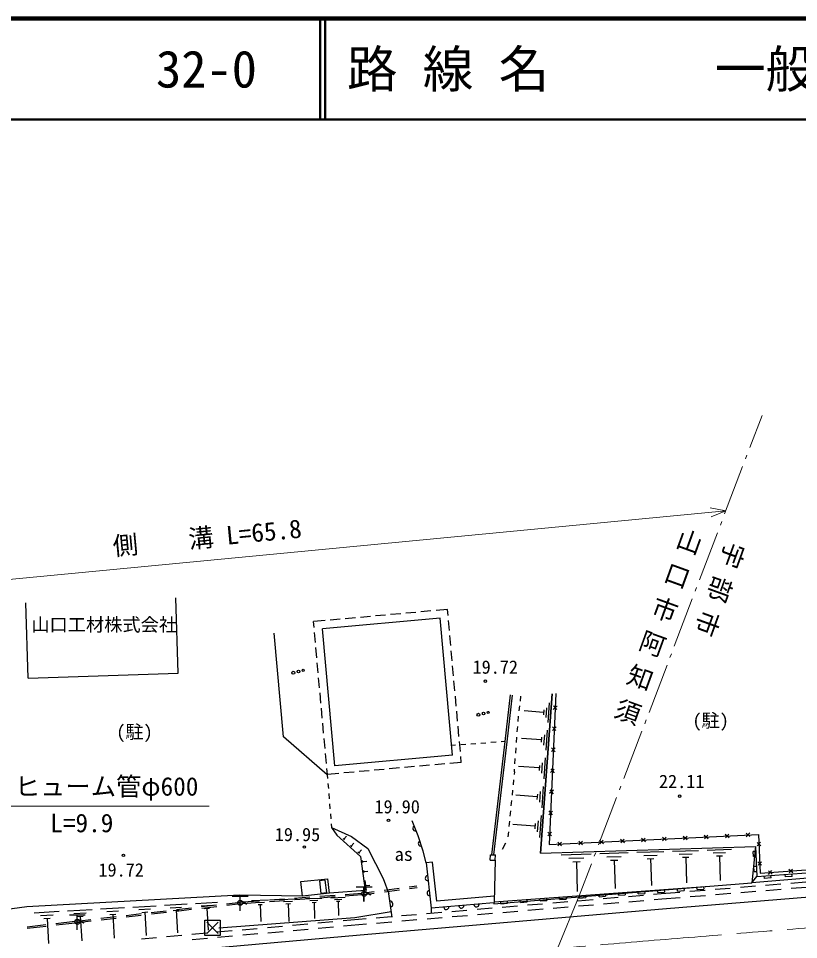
# Model space of a CAD drawing. Units: millimetres, scale not verified. Extents: x 40000 to 680000, y 20000 to 380000.
# Drawn here: x 147936 to 224996, y 288982 to 380000 of the extents above; entities that cross this region are included whole.
import ezdxf
from ezdxf.enums import TextEntityAlignment as Align

# ---------------------------------------------------------------- set-up
doc = ezdxf.new("R2010")
doc.units = ezdxf.units.MM
doc.header["$LTSCALE"] = 1000
doc.linetypes.add('CHAIN', pattern=[18.5, 12, -1.5, 3.5, -1.5])
for name, color, linetype, lineweight in [('M-BGD', 7, 'Continuous', 25), ('M-BGD-HTXT', 7, 'Continuous', 13), ('M-BMK', 2, 'CHAIN', 13), ('M-BMK-OTRS', 5, 'Continuous', 25), ('M-BMK-ROW', 30, 'Continuous', 25), ('M-STR-HTXT', 7, 'Continuous', 13), ('M-TTL', 2, 'Continuous', 140), ('M-TTL-LINE', 7, 'Continuous', 50)]:
    doc.layers.add(name, color=color, linetype=linetype, lineweight=lineweight)
doc.layers.add('M-TTL-TXT', color=7, linetype='Continuous')
doc.styles.add('@ＭＳ ゴシック', font='')
doc.styles.add('ＭＳ ゴシック', font='')
doc.styles.get('@ＭＳ ゴシック').set_extended_font_data('@MS Gothic')
doc.styles.get('ＭＳ ゴシック').set_extended_font_data('MS Gothic')

msp = doc.modelspace()

# ---------------------------------------------------------------- linework, layer by layer
at = {"layer": 'M-BGD'}
for p, q in [((148912, 314801), (148664, 322263)), ((163717, 315295), (163468, 322757)), ((187191, 321316), (186196, 321226)), ((188685, 321451), (187689, 321361)), ((190322, 321598), (189183, 321496)), ((190374, 321015), (190322, 321598)), ((178228, 320508), (177090, 320405)), ((177142, 319822), (177090, 320405)), ((189597, 320730), (177958, 319680)), ((179722, 320643), (178726, 320553)), ((181216, 320777), (180220, 320687)), ((182710, 320912), (181714, 320822)), ((184204, 321047), (183208, 320957)), ((185698, 321181), (184702, 321092)), ((190815, 307213), (189597, 320730)), ((190509, 319521), (190419, 320517)), ((179177, 306163), (177958, 319680)), ((174119, 309025), (173197, 319251)), ((177277, 318328), (177187, 319324)), ((190644, 318027), (190554, 319023)), ((177412, 316834), (177322, 317830)), ((190778, 316533), (190688, 317529)), ((177546, 315340), (177457, 316336)), ((190913, 315039), (190823, 316035)), ((148912, 314801), (163717, 315295)), ((177681, 313846), (177591, 314842)), ((191048, 313545), (190958, 314541)), ((177816, 312352), (177726, 313348)), ((196000, 308542), (196532, 313157)), ((196199, 308520), (196731, 313134)), ((199501, 297530), (200665, 313267)), ((200665, 313267), (199501, 297530)), ((201015, 313300), (200365, 298375)), ((191182, 312051), (191093, 313047)), ((197536, 313041), (197483, 312554)), ((200356, 312359), (200221, 310442)), ((177950, 310858), (177861, 311854)), ((191317, 310557), (191227, 311553)), ((197431, 312066), (197378, 311578)), ((199809, 311434), (197891, 311569)), ((199826, 311674), (199792, 311194)), ((200082, 311897), (200015, 310938)), ((201139, 312073), (200770, 311720)), ((200786, 312088), (201123, 311705)), ((197293, 310546), (197332, 311072)), ((178085, 309364), (177995, 310360)), ((191452, 309063), (191362, 310059)), ((197214, 309495), (197254, 310021)), ((200167, 309676), (200028, 307694)), ((201048, 309992), (200679, 309640)), ((200695, 310008), (201032, 309625)), ((178438, 305253), (174119, 309025)), ((178220, 307870), (178130, 308866)), ((191586, 307569), (191497, 308565)), ((197136, 308444), (197175, 308970)), ((199602, 308719), (197620, 308859)), ((199619, 308967), (199584, 308472)), ((199884, 309197), (199815, 308207)), ((191121, 308187), (190730, 308158)), ((192118, 308259), (191620, 308223)), ((193116, 308332), (192617, 308296)), ((194113, 308405), (193614, 308368)), ((195110, 308478), (194612, 308441)), ((194711, 297360), (196000, 308542)), ((194911, 297351), (196199, 308520)), ((196000, 308542), (195609, 308514)), ((197057, 307393), (197096, 307918)), ((200957, 307912), (200589, 307560)), ((200605, 307928), (200941, 307545)), ((178355, 306376), (178265, 307372)), ((190815, 307213), (179177, 306163)), ((191684, 306488), (191631, 307071)), ((196979, 306342), (197018, 306867)), ((199974, 306928), (199830, 304881)), ((178452, 305295), (178399, 305878)), ((185566, 305936), (184570, 305846)), ((187060, 306071), (186064, 305981)), ((188554, 306205), (187558, 306116)), ((190048, 306340), (189052, 306250)), ((191684, 306488), (190546, 306385)), ((199390, 305941), (197343, 306085)), ((199408, 306197), (199372, 305685)), ((199682, 306435), (199610, 305411)), ((200867, 305832), (200498, 305480)), ((200514, 305847), (200851, 305464)), ((178438, 305253), (178467, 304898)), ((179590, 305397), (178452, 305295)), ((181084, 305532), (180088, 305442)), ((182578, 305667), (181582, 305577)), ((184072, 305801), (183076, 305712)), ((196920, 305553), (196894, 305296)), ((196920, 305553), (196939, 305816)), ((178507, 304400), (178548, 303901)), ((196843, 304781), (196792, 304267)), ((199776, 304117), (199628, 302003)), ((178588, 303403), (178629, 302905)), ((196742, 303752), (196691, 303238)), ((199173, 303097), (197059, 303246)), ((199192, 303361), (199155, 302833)), ((199475, 303607), (199401, 302550)), ((200776, 303752), (200407, 303400)), ((200423, 303767), (200760, 303384)), ((178669, 302406), (178710, 301908)), ((196640, 302724), (196589, 302209)), ((178750, 301410), (178790, 300911)), ((196538, 301695), (196487, 301181)), ((200685, 301672), (200317, 301320)), ((200333, 301687), (200669, 301304)), ((178831, 300413), (178860, 300059)), ((187434, 299232), (186829, 300715)), ((196436, 300666), (196385, 300152)), ((198971, 300459), (198932, 299913)), ((199263, 300713), (199186, 299621)), ((199574, 301239), (199421, 299056)), ((178860, 300059), (179389, 299297)), ((178860, 300059), (180833, 299171)), ((196334, 299637), (196284, 299123)), ((198952, 300186), (196769, 300339)), ((200595, 299592), (200226, 299239)), ((200242, 299607), (200579, 299224)), ((219816, 299496), (220198, 299162)), ((219833, 299144), (220181, 299514)), ((179389, 299297), (181732, 297204)), ((180146, 298828), (179998, 298963)), ((180072, 298896), (180341, 299192)), ((180833, 299171), (182464, 297974)), ((187921, 297715), (187434, 299232)), ((195748, 297904), (196087, 298542)), ((200365, 298375), (221041, 299379)), ((201207, 298593), (201590, 298258)), ((201224, 298240), (201573, 298611)), ((203275, 298693), (203658, 298358)), ((203292, 298341), (203640, 298711)), ((205343, 298794), (205725, 298459)), ((205360, 298441), (205708, 298811)), ((207410, 298894), (207793, 298559)), ((207427, 298541), (207776, 298912)), ((209478, 298994), (209860, 298660)), ((209495, 298642), (209843, 299012)), ((211545, 299095), (211928, 298760)), ((211562, 298742), (211911, 299113)), ((213613, 299195), (213996, 298860)), ((213630, 298843), (213978, 299213)), ((215681, 299296), (216063, 298961)), ((215698, 298943), (216046, 299313)), ((217748, 299396), (218131, 299061)), ((217765, 299043), (218114, 299414)), ((220897, 298581), (221264, 298256)), ((221250, 298596), (220911, 298242)), ((221041, 299379), (221199, 295536)), ((180885, 298155), (180737, 298290)), ((180811, 298223), (181080, 298518)), ((181551, 297550), (181820, 297845)), ((182464, 297974), (183963, 295013)), ((188202, 296551), (187921, 297715)), ((199501, 297530), (220727, 298191)), ((209025, 297604), (211693, 297689)), ((212556, 297716), (215098, 297797)), ((215958, 297824), (218379, 297901)), ((220727, 298191), (220363, 294575)), ((220754, 297695), (220504, 297682)), ((220530, 297186), (220504, 297682)), ((220727, 298191), (220885, 295217)), ((181625, 297482), (181477, 297617)), ((181732, 297204), (182172, 293818)), ((181952, 296594), (181926, 296793)), ((181939, 296693), (182336, 296745)), ((194549, 296837), (194574, 297367)), ((194549, 296837), (195022, 296814)), ((194574, 297367), (195048, 297344)), ((195022, 296814), (194921, 292710)), ((195022, 296814), (195048, 297344)), ((201559, 297368), (204493, 297461)), ((202304, 297024), (203771, 297071)), ((205361, 297488), (208160, 297577)), ((206072, 297161), (207471, 297205)), ((206433, 296822), (207132, 296844)), ((206782, 296833), (206871, 294034)), ((209702, 297292), (211037, 297334)), ((210047, 296969), (210714, 296990)), ((210380, 296980), (210465, 294311)), ((213201, 297419), (214473, 297459)), ((213529, 297111), (214165, 297131)), ((213847, 297121), (213928, 294579)), ((216573, 297541), (217784, 297579)), ((216885, 297248), (217491, 297267)), ((217188, 297257), (217265, 294836)), ((220530, 297186), (220780, 297199)), ((220885, 295217), (243653, 296931)), ((221199, 295536), (243373, 297209)), ((188833, 296627), (188202, 296551)), ((188202, 296551), (188719, 292078)), ((189280, 292783), (188833, 296627)), ((202682, 296669), (203416, 296692)), ((203049, 296681), (203142, 293746)), ((244126, 296559), (220363, 294575)), ((220833, 296208), (220583, 296195)), ((220609, 295699), (220583, 296195)), ((220976, 296660), (221343, 296334)), ((221329, 296674), (220990, 296320)), ((224031, 295927), (224414, 295601)), ((224057, 295575), (224387, 295953)), ((175845, 294709), (178509, 294985)), ((178657, 293564), (178509, 294985)), ((182080, 295602), (182054, 295801)), ((182067, 295702), (182464, 295753)), ((183963, 295013), (184533, 293496)), ((220363, 294575), (220885, 295217)), ((220609, 295699), (220859, 295712)), ((221575, 295268), (221594, 295019)), ((222284, 295071), (221594, 295019)), ((222015, 295774), (222398, 295449)), ((222042, 295423), (222371, 295801)), ((222284, 295071), (222265, 295320)), ((223645, 295424), (223664, 295175)), ((224354, 295227), (223664, 295175)), ((224354, 295227), (224335, 295476)), ((175992, 293288), (175845, 294709)), ((178212, 294853), (177664, 294787)), ((177664, 294787), (177816, 293527)), ((178212, 294853), (178364, 293588)), ((182310, 293817), (182182, 294809)), ((182246, 294313), (182643, 294364)), ((184062, 293852), (185549, 294049)), ((186540, 294180), (187295, 294280)), ((186560, 294031), (187314, 294131)), ((194887, 292508), (216238, 294252)), ((194921, 292710), (216238, 294252)), ((213041, 293776), (213023, 294020)), ((213670, 294066), (213687, 293823)), ((214980, 293916), (214963, 294160)), ((215609, 294207), (215626, 293962)), ((216238, 294252), (220363, 294575)), ((216752, 293954), (218247, 294076)), ((219244, 294157), (220739, 294280)), ((221736, 294361), (223231, 294483)), ((224227, 294565), (225722, 294687)), ((224270, 294047), (225765, 294169)), ((169773, 293355), (148764, 292204)), ((175992, 293288), (169773, 293355)), ((175217, 293082), (176713, 293193)), ((178657, 293564), (175992, 293288)), ((176330, 293032), (177915, 293086)), ((177710, 293266), (179206, 293377)), ((177721, 293117), (179217, 293228)), ((178364, 293588), (177816, 293522)), ((182172, 293818), (178657, 293564)), ((178798, 293116), (180215, 293163)), ((180203, 293451), (181845, 293573)), ((180214, 293302), (181857, 293423)), ((181845, 293573), (182315, 293621)), ((181857, 293423), (182335, 293473)), ((182315, 293621), (183070, 293721)), ((182335, 293473), (183090, 293572)), ((184081, 293704), (185568, 293900)), ((184841, 291196), (184533, 293496)), ((194935, 293268), (189280, 292783)), ((200096, 293084), (200114, 292846)), ((201406, 292939), (201389, 293178)), ((202035, 293225), (202053, 292986)), ((203345, 293079), (203328, 293318)), ((203345, 293079), (203992, 293125)), ((203975, 293365), (203992, 293125)), ((205285, 293218), (205267, 293458)), ((205285, 293218), (205931, 293265)), ((205695, 293033), (207189, 293160)), ((205914, 293505), (205931, 293265)), ((207224, 293358), (207206, 293599)), ((207224, 293358), (207870, 293404)), ((207853, 293646), (207870, 293404)), ((208186, 293244), (209680, 293370)), ((209163, 293497), (209145, 293739)), ((209163, 293497), (209809, 293544)), ((209792, 293786), (209809, 293544)), ((210677, 293455), (211437, 293519)), ((211102, 293637), (211084, 293879)), ((211102, 293637), (211748, 293683)), ((211437, 293519), (213264, 293668)), ((211480, 293001), (213307, 293150)), ((211731, 293926), (211748, 293683)), ((213041, 293776), (213687, 293823)), ((214260, 293750), (215755, 293872)), ((214303, 293232), (215798, 293354)), ((214980, 293916), (215626, 293962)), ((216795, 293435), (218290, 293558)), ((219287, 293639), (220782, 293761)), ((221778, 293843), (223273, 293965)), ((148764, 292204), (140599, 291139)), ((159237, 292198), (161533, 292332)), ((162361, 292380), (164597, 292510)), ((162937, 292133), (164054, 292198)), ((165425, 292559), (167601, 292685)), ((165985, 292318), (167073, 292382)), ((166019, 292240), (167509, 292413)), ((166036, 292091), (167526, 292264)), ((168503, 292528), (169606, 292656)), ((168520, 292379), (169623, 292507)), ((169606, 292656), (170084, 292701)), ((169623, 292507), (170095, 292552)), ((170084, 292701), (171726, 292823)), ((170095, 292552), (171737, 292673)), ((170952, 292851), (172648, 292908)), ((171383, 292653), (172232, 292682)), ((171603, 292448), (172027, 292463)), ((171815, 292455), (171872, 290759)), ((172724, 292897), (174219, 293008)), ((172735, 292747), (174231, 292858)), ((173676, 292943), (175441, 293002)), ((174125, 292737), (175007, 292767)), ((174353, 292524), (174794, 292539)), ((174573, 292531), (174633, 290767)), ((175228, 292932), (176724, 293043)), ((176733, 292848), (177525, 292874)), ((176938, 292656), (177334, 292670)), ((177136, 292663), (177189, 291079)), ((179158, 292950), (179867, 292974)), ((179341, 292779), (179696, 292791)), ((179518, 292785), (179566, 291368)), ((194904, 292609), (188719, 292078)), ((194921, 292710), (194887, 292508)), ((195589, 292521), (195572, 292757)), ((195589, 292521), (196235, 292567)), ((195730, 292190), (197225, 292316)), ((196218, 292804), (196235, 292567)), ((197528, 292660), (197511, 292897)), ((197528, 292660), (198174, 292707)), ((198157, 292944), (198174, 292707)), ((198221, 292401), (199716, 292527)), ((199467, 292800), (199450, 293038)), ((199467, 292800), (200114, 292846)), ((200712, 292611), (202207, 292738)), ((200757, 292093), (202251, 292220)), ((201406, 292939), (202053, 292986)), ((203203, 292822), (204698, 292949)), ((203248, 292304), (204742, 292431)), ((205739, 292515), (207233, 292641)), ((208230, 292726), (209724, 292852)), ((210721, 292937), (211480, 293001)), ((149484, 291629), (151969, 291774)), ((150123, 291355), (151366, 291427)), ((152799, 291822), (155220, 291964)), ((153422, 291555), (154632, 291626)), ((153742, 291270), (154347, 291306)), ((154045, 291288), (154186, 288868)), ((156050, 292012), (158407, 292149)), ((156086, 291089), (157576, 291262)), ((156656, 291752), (157835, 291820)), ((156968, 291474), (157558, 291509)), ((157263, 291491), (157400, 289134)), ((158569, 291377), (160059, 291549)), ((158586, 291228), (160076, 291400)), ((159827, 291944), (160975, 292011)), ((160131, 291674), (160705, 291708)), ((160418, 291691), (160552, 289395)), ((161052, 291665), (162542, 291837)), ((161070, 291516), (162560, 291688)), ((163232, 291870), (163791, 291903)), ((163512, 291886), (163642, 289651)), ((163536, 291952), (165026, 292125)), ((163553, 291803), (165043, 291976)), ((166273, 292062), (166817, 292094)), ((166545, 292078), (166672, 289902)), ((181160, 291177), (184763, 291773)), ((183275, 291136), (184769, 291262)), ((185766, 291347), (187260, 291473)), ((188257, 291558), (189752, 291684)), ((188719, 292078), (188715, 291596)), ((190748, 291768), (192243, 291895)), ((190792, 291250), (192287, 291377)), ((193239, 291979), (194734, 292106)), ((193283, 291461), (194778, 291587)), ((195774, 291672), (197269, 291798)), ((198265, 291883), (199760, 292009)), ((148785, 290243), (150653, 290459)), ((150452, 291062), (151073, 291099)), ((150763, 291080), (150907, 288596)), ((151647, 290575), (153515, 290791)), ((151664, 290426), (153532, 290642)), ((153515, 290791), (153989, 290846)), ((153532, 290642), (154006, 290697)), ((153989, 290846), (155092, 290974)), ((154006, 290697), (155110, 290825)), ((156103, 290940), (157593, 291113)), ((167727, 290134), (181160, 291177)), ((175020, 290404), (176514, 290538)), ((177510, 290628), (179004, 290762)), ((180000, 290851), (181518, 290987)), ((180047, 290333), (181563, 290469)), ((181518, 290987), (182278, 291052)), ((181563, 290469), (182322, 290534)), ((183319, 290618), (184814, 290744)), ((185810, 290829), (187305, 290955)), ((188301, 291039), (189796, 291166)), ((148802, 290094), (150671, 290310)), ((165060, 289510), (166554, 289644)), ((167550, 289733), (169044, 289867)), ((170040, 289957), (171534, 290091)), ((170087, 289439), (171581, 289573)), ((172530, 290180), (174024, 290315)), ((172577, 289663), (174071, 289797)), ((175067, 289886), (176561, 290020)), ((177557, 290110), (179051, 290244)), ((160080, 289063), (161574, 289197)), ((162570, 289286), (164064, 289420)), ((165107, 288992), (166601, 289126)), ((167597, 289215), (169091, 289350))]:
    msp.add_line(p, q, dxfattribs=at)
for centre, radius in [((175086, 315347), 150), ((175595, 315473), 125), ((176056, 315587), 100), ((194058, 314519), 125), ((193374, 311193), 150), ((193884, 311319), 125), ((194345, 311433), 100), ((213248, 303151), 125), ((184488, 300768), 125), ((176181, 298129), 125), ((158307, 297307), 125), ((182089, 293516), 250), ((169852, 292609), 250), ((153760, 290744), 250)]:
    msp.add_circle(centre, radius, dxfattribs=at)
for centre, radius, start, end in [((187132, 299973), 250, 112.19051, 292.19051), ((187678, 298473), 250, 107.79951, 287.79951), ((188375, 295057), 250, 96.59147, 276.59147), ((188547, 293566), 250, 96.59147, 276.59147), ((184613, 292487), 305, 287.98079, 87.24229), ((190196, 292205), 250, 184.90525, 4.90525), ((191691, 292333), 250, 184.90525, 4.90525), ((193185, 292461), 250, 184.90525, 4.90525)]:
    msp.add_arc(centre, radius, start, end, dxfattribs=at)
at = {"layer": 'M-BGD-HTXT'}
for p, q in [((220185, 337597), (221387, 340755)), ((219758, 336476), (219900, 336850)), ((217695, 331055), (219473, 335728)), ((217268, 329934), (217410, 330308)), ((215204, 324513), (216983, 329186)), ((214777, 323392), (214919, 323766)), ((212714, 317971), (214492, 322644)), ((212287, 316850), (212429, 317224)), ((210223, 311429), (212002, 316102)), ((209796, 310308), (209938, 310682)), ((207733, 304887), (209511, 309560)), ((207306, 303766), (207448, 304140)), ((205242, 298345), (207021, 303018)), ((204815, 297224), (204957, 297598)), ((203328, 293318), (204530, 296476)), ((201186, 288112), (203328, 293318))]:
    msp.add_line(p, q, dxfattribs=at)
at = {"layer": 'M-BMK'}
msp.add_arc((704105, -5690774), 6000000, 94.4762, 95.87471, dxfattribs=at)
at = {"layer": 'M-BMK-OTRS'}
msp.add_lwpolyline([(70783, 278723), (84241, 280105), (113070, 283066), (136765, 285370), (157685, 287323), (181699, 289462), (211558, 292014), (239391, 294299), (248545, 294959), (255205, 295274), (255403, 292175)], dxfattribs=at)
at = {"layer": 'M-BMK-ROW'}
for p, q in [((166357, 289389), (166357, 290889)), ((166357, 290889), (167857, 290889)), ((166544, 290701), (167669, 289576)), ((167669, 290701), (166544, 289576)), ((167857, 290889), (167857, 289389)), ((167857, 289389), (166357, 289389))]:
    msp.add_line(p, q, dxfattribs=at)
at = {"layer": 'M-STR-HTXT'}
for p, q in [((133094, 323252), (217806, 331347)), ((217806, 331347), (216270, 331652)), ((217806, 331347), (216355, 330757)), ((147079, 302150), (166788, 302150))]:
    msp.add_line(p, q, dxfattribs=at)
at = {"layer": 'M-TTL'}
msp.add_line((680000, 380000), (40000, 380000), dxfattribs=at)
at = {"layer": 'M-TTL-LINE'}
for p, q in [((177750, 380000), (177750, 370000)), ((178250, 380000), (178250, 370000)), ((40000, 370000), (680000, 370000))]:
    msp.add_line(p, q, dxfattribs=at)

# ---------------------------------------------------------------- texts
at = {"layer": 'M-BGD', "style": 'ＭＳ ゴシック'}
msp.add_text('山口工材株式会社', height=1320, dxfattribs=at).set_placement((156407, 319040), align=Align.BOTTOM_CENTER)
for s, p in [('19.72', (192793, 314854)), ('22.11', (211207, 303558)), ('19.90', (183100, 301059)), ('19.95', (173257, 298312)), ('as', (185098, 296362)), ('19.72', (155840, 294811))]:
    msp.add_text(s, height=1320, dxfattribs=at).set_placement(p, align=Align.BOTTOM_LEFT)
for s, p in [('(駐)', (216311, 310624)), ('(駐)', (159402, 309505)), ('下', (182084, 293519)), ('下', (169847, 292612)), ('下', (153755, 290747))]:
    msp.add_text(s, height=1320, dxfattribs=at).set_placement(p, align=Align.MIDDLE_CENTER)
at = {"layer": 'M-STR-HTXT', "style": 'ＭＳ ゴシック'}
msp.add_text('側\u3000\u3000溝 L=65.8', height=1833, rotation=5.459, dxfattribs=at).set_placement((166718, 327269), align=Align.BOTTOM_CENTER)
for s, p in [('ヒューム管φ600', (147579, 302650)), ('L=9.9', (151079, 299038))]:
    msp.add_text(s, height=1833, dxfattribs=at).set_placement(p, align=Align.BOTTOM_LEFT)
at = {"layer": 'M-STR-HTXT', "char_height": 1833, "attachment_point": 5, "rotation": 250.09}
for s, insert, style in [('\\T1.43;山口市阿知須', (210881, 319458), '@ＭＳ ゴシック'), ('\\T1.43;宇部市', (216947, 323126), 'ＭＳ ゴシック')]:
    msp.add_mtext(s, dxfattribs=dict(at, insert=insert, style=style))
at = {"layer": 'M-TTL-TXT', "style": 'ＭＳ ゴシック'}
for s, p in [('路 線 名', (180380, 375000)), ('一般県道\u3000山口阿知須宇部線', (216734, 375000)), ('32-0', (161521, 375000))]:
    msp.add_text(s, height=3666, dxfattribs=at).set_placement(p, align=Align.MIDDLE_LEFT)

doc.saveas('drawing.dxf')
